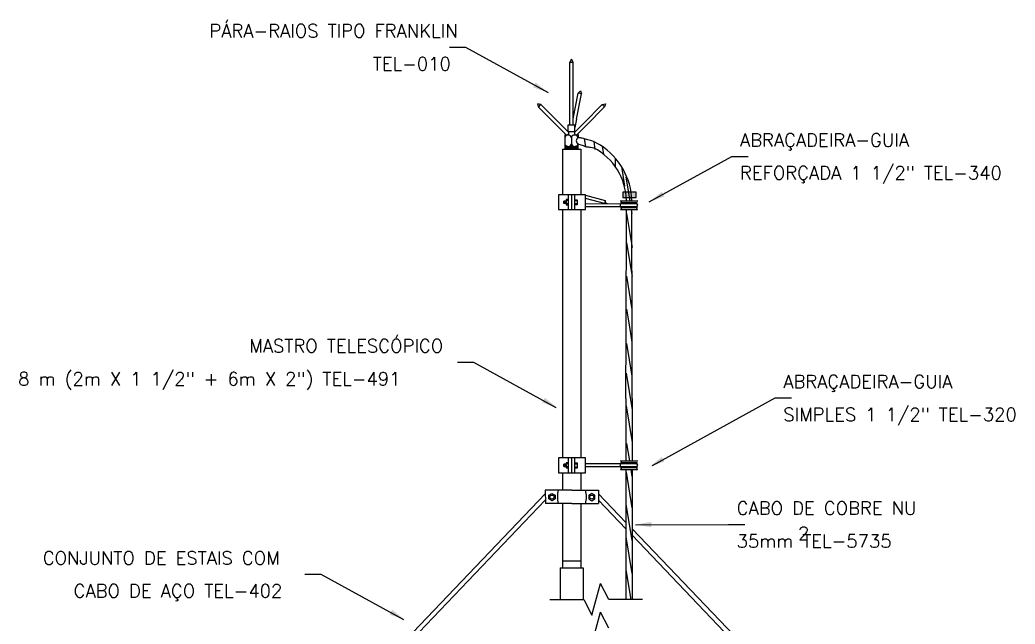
# Model space of a CAD drawing. Header units: millimetres. Extents: x -6197.3 to -6177.7, y -4738.3 to -4715.2.
# Drawn here: x -6195.88 to -6180.79, y -4724.34 to -4715.18 of the extents above; entities that cross this region are included whole.
import ezdxf
from ezdxf.enums import TextEntityAlignment as Align

# ---------------------------------------------------------------- set-up
doc = ezdxf.new("R2010")
doc.units = ezdxf.units.MM
doc.header["$LTSCALE"] = 10
doc.layers.add('Termotécnica', color=7, linetype='Continuous')
doc.styles.add('r80', font='romans.shx')

# ---------------------------------------------------------------- blocks, each defined once
blk = doc.blocks.new('*X9')
at = {"color": 0, "linetype": 'ByBlock'}
for p, q in [((387.028, 152.597), (387.028, 152.67)), ((387.041, 152.597), (387.041, 152.67)), ((387.053, 152.597), (387.053, 152.67)), ((387.066, 152.597), (387.066, 152.67)), ((387.078, 152.597), (387.078, 152.67))]:
    blk.add_line(p, q, dxfattribs=at)
blk = doc.blocks.new('*X6')
at = {"color": 0}
for p, q in [((221.636, 187.654), (221.658, 187.654)), ((221.636, 187.617), (221.696, 187.617)), ((222.033, 187.617), (222.187, 187.617)), ((222.072, 187.654), (222.148, 187.654)), ((222.099, 187.692), (222.121, 187.692)), ((222.523, 187.617), (222.576, 187.617)), ((222.562, 187.654), (222.576, 187.654)), ((221.636, 187.579), (221.76, 187.579)), ((221.636, 187.542), (222.576, 187.542)), ((221.636, 187.504), (222.576, 187.504)), ((221.636, 187.467), (222.576, 187.467)), ((221.636, 187.429), (222.576, 187.429)), ((221.636, 187.392), (222.576, 187.392)), ((221.969, 187.579), (222.25, 187.579)), ((222.46, 187.579), (222.576, 187.579))]:
    blk.add_line(p, q, dxfattribs=at)
blk = doc.blocks.new('*X2')
at = {"color": 0, "linetype": 'ByBlock'}
for p, q in [((387.028, 152.597), (387.028, 152.67)), ((387.041, 152.597), (387.041, 152.67)), ((387.053, 152.597), (387.053, 152.67)), ((387.066, 152.597), (387.066, 152.67)), ((387.078, 152.597), (387.078, 152.67))]:
    blk.add_line(p, q, dxfattribs=at)

msp = doc.modelspace()

# ---------------------------------------------------------------- linework, layer by layer
at = {"layer": 'Termotécnica', "color": 2, "ltscale": 5}
for p, q in [((-6189.115, -4715.599), (-6189.365, -4715.599)), ((-6187.865, -4716.288), (-6189.115, -4715.599)), ((-6187.538, -4716.774), (-6187.539, -4715.822)), ((-6187.487, -4716.774), (-6187.487, -4715.822)), ((-6187.489, -4716.684), (-6187.413, -4716.294)), ((-6187.437, -4716.688), (-6187.362, -4716.304)), ((-6187.739, -4716.78), (-6188.015, -4716.504)), ((-6187.698, -4716.748), (-6187.978, -4716.467)), ((-6187.329, -4716.748), (-6187.048, -4716.467)), ((-6187.288, -4716.78), (-6187.012, -4716.503)), ((-6187.739, -4716.78), (-6187.593, -4716.925)), ((-6187.556, -4716.889), (-6187.703, -4716.742)), ((-6187.564, -4716.774), (-6187.461, -4716.774)), ((-6187.564, -4716.877), (-6187.564, -4716.774)), ((-6187.47, -4716.889), (-6187.323, -4716.742)), ((-6187.437, -4716.688), (-6187.462, -4716.813)), ((-6187.462, -4716.877), (-6187.462, -4716.774)), ((-6187.288, -4716.78), (-6187.434, -4716.925)), ((-6187.616, -4716.961), (-6187.615, -4717.06)), ((-6187.602, -4716.917), (-6187.615, -4716.928)), ((-6187.615, -4716.928), (-6187.615, -4716.969)), ((-6187.564, -4716.877), (-6187.462, -4716.877)), ((-6187.514, -4716.958), (-6187.514, -4717.068)), ((-6187.425, -4716.916), (-6187.414, -4716.928)), ((-6187.414, -4716.928), (-6187.414, -4716.969)), ((-6187.615, -4717.06), (-6187.615, -4717.068)), ((-6187.615, -4717.099), (-6187.615, -4717.1)), ((-6187.612, -4717.138), (-6187.612, -4717.073)), ((-6187.418, -4717.076), (-6187.418, -4717.138)), ((-6187.414, -4717.068), (-6187.414, -4717.068)), ((-6187.418, -4717.138), (-6187.612, -4717.138)), ((-6186.335, -4717.941), (-6185.085, -4717.253)), ((-6185.085, -4717.253), (-6184.835, -4717.253)), ((-6187.712, -4717.835), (-6187.712, -4718.058)), ((-6187.557, -4718.058), (-6187.557, -4717.835)), ((-6187.512, -4717.835), (-6187.512, -4718.058)), ((-6187.512, -4717.835), (-6187.512, -4718.058)), ((-6187.467, -4717.835), (-6187.467, -4718.058)), ((-6187.303, -4718.058), (-6187.303, -4717.835)), ((-6187.002, -4717.922), (-6187.014, -4717.966)), ((-6186.767, -4717.924), (-6186.517, -4717.924)), ((-6186.753, -4717.968), (-6186.767, -4717.955)), ((-6186.517, -4717.955), (-6186.767, -4717.955)), ((-6186.753, -4718.013), (-6186.767, -4718.027)), ((-6186.753, -4717.968), (-6186.531, -4717.968)), ((-6186.753, -4718.013), (-6186.531, -4718.013)), ((-6186.53, -4717.968), (-6186.517, -4717.955)), ((-6186.53, -4718.013), (-6186.517, -4718.026)), ((-6186.517, -4718.026), (-6186.767, -4718.027)), ((-6186.767, -4718.058), (-6186.517, -4718.058)), ((-6186.685, -4719.907), (-6186.68, -4718.058)), ((-6186.596, -4719.907), (-6186.598, -4718.058)), ((-6186.688, -4720.922), (-6186.685, -4719.907)), ((-6186.596, -4720.922), (-6186.596, -4719.907)), ((-6188.994, -4720.376), (-6189.244, -4720.376)), ((-6187.745, -4721.065), (-6188.994, -4720.376)), ((-6186.596, -4720.922), (-6186.596, -4721.865)), ((-6186.285, -4721.937), (-6184.429, -4720.914)), ((-6184.429, -4720.914), (-6184.179, -4720.914)), ((-6187.712, -4721.824), (-6187.712, -4722.047)), ((-6187.557, -4722.047), (-6187.557, -4721.824)), ((-6187.512, -4721.824), (-6187.512, -4722.047)), ((-6187.512, -4721.824), (-6187.512, -4722.047)), ((-6187.467, -4721.824), (-6187.467, -4722.047)), ((-6187.303, -4722.047), (-6187.303, -4721.824)), ((-6186.767, -4721.865), (-6186.517, -4721.865)), ((-6186.753, -4721.909), (-6186.767, -4721.896)), ((-6186.517, -4721.896), (-6186.767, -4721.896)), ((-6186.753, -4721.909), (-6186.531, -4721.909)), ((-6186.53, -4721.909), (-6186.517, -4721.896)), ((-6186.753, -4721.954), (-6186.767, -4721.967)), ((-6186.517, -4721.967), (-6186.767, -4721.967)), ((-6186.767, -4721.999), (-6186.517, -4721.999)), ((-6186.753, -4721.954), (-6186.531, -4721.954)), ((-6186.596, -4721.999), (-6186.596, -4723.969)), ((-6186.53, -4721.954), (-6186.517, -4721.967)), ((-6186.545, -4722.835), (-6185.135, -4722.834)), ((-6185.135, -4722.834), (-6184.885, -4722.834)), ((-6191.307, -4723.589), (-6191.557, -4723.589)), ((-6190.057, -4724.278), (-6191.307, -4723.589))]:
    msp.add_line(p, q, dxfattribs=at)
at = {"layer": 'Termotécnica', "color": 1, "ltscale": 5}
for p, q in [((-6187.321, -4716.984), (-6187.302, -4717.103)), ((-6187.177, -4717.027), (-6187.158, -4717.146)), ((-6187.049, -4717.1), (-6187.03, -4717.219)), ((-6186.85, -4717.278), (-6186.85, -4717.408)), ((-6186.756, -4717.405), (-6186.711, -4717.702)), ((-6186.688, -4717.566), (-6186.629, -4717.924)), ((-6187.629, -4717.931), (-6187.63, -4717.963)), ((-6187.63, -4717.963), (-6187.63, -4717.931)), ((-6187.63, -4717.931), (-6187.605, -4717.931)), ((-6187.63, -4717.963), (-6187.597, -4717.963)), ((-6187.597, -4717.963), (-6187.63, -4717.963)), ((-6187.597, -4717.931), (-6187.629, -4717.931)), ((-6187.624, -4717.931), (-6187.624, -4717.963)), ((-6187.618, -4717.931), (-6187.618, -4717.963)), ((-6187.613, -4717.931), (-6187.613, -4717.963)), ((-6187.607, -4717.931), (-6187.607, -4717.963)), ((-6187.605, -4717.931), (-6187.597, -4717.931)), ((-6187.603, -4717.931), (-6187.603, -4717.963)), ((-6187.603, -4717.931), (-6187.603, -4717.963)), ((-6187.597, -4717.906), (-6187.597, -4717.986)), ((-6187.559, -4717.907), (-6187.597, -4717.907)), ((-6187.558, -4717.922), (-6187.597, -4717.922)), ((-6187.558, -4717.971), (-6187.597, -4717.971)), ((-6187.558, -4717.971), (-6187.597, -4717.971)), ((-6187.597, -4717.986), (-6187.558, -4717.986)), ((-6187.468, -4717.908), (-6187.426, -4717.908)), ((-6187.468, -4717.908), (-6187.426, -4717.908)), ((-6187.426, -4717.923), (-6187.468, -4717.923)), ((-6187.468, -4717.923), (-6187.426, -4717.923)), ((-6187.426, -4717.971), (-6187.468, -4717.971)), ((-6187.468, -4717.971), (-6187.426, -4717.971)), ((-6187.426, -4717.987), (-6187.468, -4717.987)), ((-6187.426, -4717.987), (-6187.468, -4717.987)), ((-6187.426, -4717.908), (-6187.426, -4717.987)), ((-6187.426, -4717.908), (-6187.426, -4717.987)), ((-6186.767, -4717.928), (-6186.517, -4717.928)), ((-6186.767, -4718.053), (-6186.517, -4718.053)), ((-6186.68, -4718.12), (-6186.596, -4718.632)), ((-6186.607, -4718.058), (-6186.598, -4718.118)), ((-6186.68, -4718.563), (-6186.596, -4719.075)), ((-6186.68, -4719.07), (-6186.598, -4719.572)), ((-6186.68, -4719.567), (-6186.646, -4719.773)), ((-6186.646, -4719.773), (-6186.598, -4720.068)), ((-6186.68, -4720.086), (-6186.598, -4720.586)), ((-6186.687, -4720.536), (-6186.596, -4721.092)), ((-6186.687, -4721.034), (-6186.596, -4721.588)), ((-6186.68, -4721.606), (-6186.637, -4721.865)), ((-6187.63, -4721.92), (-6187.605, -4721.92)), ((-6187.63, -4721.952), (-6187.63, -4721.92)), ((-6187.629, -4721.92), (-6187.63, -4721.952)), ((-6187.597, -4721.92), (-6187.629, -4721.92)), ((-6187.624, -4721.92), (-6187.624, -4721.952)), ((-6187.618, -4721.92), (-6187.618, -4721.952)), ((-6187.613, -4721.92), (-6187.613, -4721.952)), ((-6187.607, -4721.92), (-6187.607, -4721.952)), ((-6187.605, -4721.92), (-6187.597, -4721.92)), ((-6187.603, -4721.92), (-6187.603, -4721.952)), ((-6187.603, -4721.92), (-6187.603, -4721.952)), ((-6187.597, -4721.895), (-6187.597, -4721.975)), ((-6187.559, -4721.896), (-6187.597, -4721.896)), ((-6187.558, -4721.911), (-6187.597, -4721.911)), ((-6187.468, -4721.897), (-6187.426, -4721.897)), ((-6187.468, -4721.897), (-6187.426, -4721.897)), ((-6187.468, -4721.912), (-6187.426, -4721.912)), ((-6187.426, -4721.912), (-6187.468, -4721.912)), ((-6187.426, -4721.897), (-6187.426, -4721.976)), ((-6187.426, -4721.897), (-6187.426, -4721.976)), ((-6186.767, -4721.869), (-6186.517, -4721.869)), ((-6187.597, -4721.952), (-6187.63, -4721.952)), ((-6187.63, -4721.952), (-6187.597, -4721.952)), ((-6187.558, -4721.96), (-6187.597, -4721.96)), ((-6187.558, -4721.96), (-6187.597, -4721.96)), ((-6187.597, -4721.975), (-6187.558, -4721.975)), ((-6187.468, -4721.961), (-6187.426, -4721.961)), ((-6187.426, -4721.961), (-6187.468, -4721.961)), ((-6187.426, -4721.976), (-6187.468, -4721.976)), ((-6187.426, -4721.976), (-6187.468, -4721.976)), ((-6186.767, -4721.994), (-6186.517, -4721.994)), ((-6186.686, -4722.039), (-6186.598, -4722.58)), ((-6186.615, -4721.999), (-6186.598, -4722.107)), ((-6186.688, -4722.524), (-6186.598, -4723.077)), ((-6186.688, -4723.021), (-6186.598, -4723.573)), ((-6186.688, -4723.517), (-6186.614, -4723.969))]:
    msp.add_line(p, q, dxfattribs=at)
at = {"layer": 'Termotécnica', "color": 3, "linetype": 'ByBlock', "ltscale": 5}
for p, q in [((-6187.649, -4717.144), (-6187.649, -4717.835)), ((-6187.649, -4717.144), (-6187.372, -4717.144)), ((-6187.372, -4717.144), (-6187.372, -4717.835)), ((-6187.649, -4718.058), (-6187.649, -4719.956)), ((-6187.372, -4718.058), (-6187.372, -4719.956)), ((-6187.649, -4719.956), (-6187.649, -4721.824)), ((-6187.372, -4719.956), (-6187.372, -4721.824)), ((-6187.649, -4722.047), (-6187.649, -4722.312)), ((-6187.372, -4722.047), (-6187.372, -4722.312)), ((-6187.649, -4722.514), (-6187.649, -4723.489)), ((-6187.372, -4722.514), (-6187.372, -4723.489)), ((-6187.649, -4723.384), (-6187.372, -4723.384)), ((-6187.684, -4723.489), (-6187.337, -4723.489)), ((-6187.684, -4723.489), (-6187.684, -4723.969)), ((-6187.338, -4723.489), (-6187.338, -4723.969))]:
    msp.add_line(p, q, dxfattribs=at)
at = {"layer": 'Termotécnica', "color": 3, "ltscale": 5}
for p, q in [((-6187.639, -4717.835), (-6187.712, -4717.835)), ((-6187.512, -4717.835), (-6187.648, -4717.835)), ((-6187.362, -4717.835), (-6187.512, -4717.835)), ((-6187.303, -4717.835), (-6187.362, -4717.835)), ((-6187.303, -4717.842), (-6187.002, -4717.922)), ((-6187.014, -4717.966), (-6187.303, -4717.89)), ((-6187.303, -4717.969), (-6186.753, -4717.968)), ((-6187.303, -4718.013), (-6186.753, -4718.013)), ((-6187.712, -4718.058), (-6187.639, -4718.058)), ((-6187.648, -4718.058), (-6187.512, -4718.058)), ((-6187.512, -4718.058), (-6187.362, -4718.058)), ((-6187.362, -4718.058), (-6187.303, -4718.058)), ((-6187.639, -4721.824), (-6187.712, -4721.824)), ((-6187.512, -4721.824), (-6187.648, -4721.824)), ((-6187.362, -4721.824), (-6187.512, -4721.824)), ((-6187.303, -4721.824), (-6187.362, -4721.824)), ((-6187.303, -4721.909), (-6186.753, -4721.909)), ((-6187.712, -4722.047), (-6187.639, -4722.047)), ((-6187.648, -4722.047), (-6187.512, -4722.047)), ((-6187.512, -4722.047), (-6187.362, -4722.047)), ((-6187.362, -4722.047), (-6187.303, -4722.047)), ((-6187.303, -4721.954), (-6186.753, -4721.954)), ((-6187.911, -4722.312), (-6187.91, -4722.514)), ((-6187.508, -4722.312), (-6187.911, -4722.312)), ((-6187.508, -4722.312), (-6187.104, -4722.312)), ((-6187.104, -4722.312), (-6187.105, -4722.514)), ((-6187.508, -4722.514), (-6187.91, -4722.514)), ((-6187.508, -4722.514), (-6187.105, -4722.514))]:
    msp.add_line(p, q, dxfattribs=at)
at = {"layer": 'Termotécnica', "color": 2, "linetype": 'ByBlock', "ltscale": 5}
for p, q in [((-6186.688, -4720.922), (-6186.688, -4721.865)), ((-6186.688, -4721.999), (-6186.688, -4723.969))]:
    msp.add_line(p, q, dxfattribs=at)
at = {"layer": 'Termotécnica', "color": 1}
for p, q in [((-6187.911, -4722.365), (-6191.33, -4725.944)), ((-6187.104, -4722.365), (-6186.688, -4722.801)), ((-6187.911, -4722.461), (-6191.279, -4725.987)), ((-6187.105, -4722.461), (-6186.688, -4722.897)), ((-6186.596, -4722.897), (-6185.044, -4724.521)), ((-6186.596, -4722.994), (-6185.097, -4724.563)), ((-6187.207, -4724.207), (-6187.072, -4723.725)), ((-6186.95, -4723.969), (-6187.072, -4723.725)), ((-6187.84, -4723.969), (-6187.326, -4723.969)), ((-6187.326, -4723.969), (-6187.207, -4724.207)), ((-6186.436, -4723.969), (-6186.95, -4723.969)), ((-6187.207, -4724.644), (-6187.072, -4724.162)), ((-6186.95, -4724.406), (-6187.072, -4724.162))]:
    msp.add_line(p, q, dxfattribs=at)
at = {"layer": 'Termotécnica', "color": 2, "ltscale": 5}
for points in [[(-6187.487, -4715.824), (-6187.513, -4715.779), (-6187.539, -4715.824)], [(-6187.362, -4716.304), (-6187.413, -4716.294), (-6187.379, -4716.256)], [(-6188.015, -4716.504), (-6187.978, -4716.467), (-6188.028, -4716.454)], [(-6187.012, -4716.503), (-6187.048, -4716.467), (-6186.998, -4716.454)], [(-6186.738, -4717.796), (-6186.738, -4717.874), (-6186.535, -4717.874), (-6186.535, -4717.796)]]:
    msp.add_lwpolyline(points, close=True, dxfattribs=at)
for points in [[(-6187.564, -4716.877), (-6187.566, -4716.879)], [(-6187.46, -4716.879), (-6187.462, -4716.877)], [(-6187.413, -4717.067), (-6187.39, -4717.073), (-6187.371, -4717.079), (-6187.354, -4717.084), (-6187.339, -4717.089), (-6187.327, -4717.093), (-6187.316, -4717.097), (-6187.306, -4717.1), (-6187.297, -4717.103), (-6187.288, -4717.105), (-6187.279, -4717.106), (-6187.269, -4717.107), (-6187.257, -4717.108), (-6187.242, -4717.11), (-6187.224, -4717.113), (-6187.203, -4717.118), (-6187.176, -4717.124)], [(-6187.075, -4717.083), (-6187.114, -4717.06), (-6187.148, -4717.042), (-6187.178, -4717.028), (-6187.204, -4717.017), (-6187.227, -4717.01), (-6187.247, -4717.004), (-6187.266, -4716.999), (-6187.284, -4716.994), (-6187.302, -4716.99), (-6187.318, -4716.985), (-6187.334, -4716.981), (-6187.35, -4716.977), (-6187.365, -4716.974), (-6187.38, -4716.971), (-6187.393, -4716.97), (-6187.406, -4716.969)]]:
    msp.add_lwpolyline(points, dxfattribs=at)
at = {"layer": 'Termotécnica', "color": 1, "ltscale": 5}
for points in [[(-6187.81, -4722.362), (-6187.762, -4722.389), (-6187.762, -4722.444), (-6187.809, -4722.471), (-6187.857, -4722.444), (-6187.857, -4722.389)], [(-6187.205, -4722.362), (-6187.253, -4722.389), (-6187.253, -4722.444), (-6187.206, -4722.471), (-6187.158, -4722.444), (-6187.158, -4722.389)]]:
    msp.add_lwpolyline(points, close=True, dxfattribs=at)
for centre in [(-6187.81, -4722.416), (-6187.206, -4722.416)]:
    msp.add_circle(centre, 0.0302, dxfattribs=at)
at = {"layer": 'Termotécnica', "color": 2, "ltscale": 5}
for centre, radius, start, end in [((-6187.565, -4716.982), 0.0542, 20.2254, 157.802), ((-6187.585, -4716.896), 0.0298, 255.3196, 16.1831), ((-6187.466, -4716.982), 0.0542, 20.2254, 157.802), ((-6187.441, -4716.896), 0.0298, 163.834, 284.6975), ((-6187.565, -4717.044), 0.0559, 205.7803, 212.3471), ((-6187.565, -4717.044), 0.0559, 212.7906, 334.8777), ((-6187.464, -4717.044), 0.0559, 205.7803, 324.505), ((-6187.396, -4717.015), 0.0467, 103.4549, 256.5451), ((-6187.464, -4717.044), 0.0559, 324.8365, 334.8777), ((-6187.637, -4717.957), 1.039, 1.8222, 57.2827), ((-6187.604, -4717.943), 0.924, 1.2047, 62.43), ((-6186.756, -4717.991), 0.0225, 82.8835, 277.1335), ((-6186.768, -4717.926), 0.0025, 63.4435, 296.5736), ((-6186.768, -4717.942), 0.0135, 277.1335, 82.8835), ((-6186.533, -4717.991), 0.0224, 274.0868, 85.9302), ((-6186.515, -4717.942), 0.0135, 97.1335, 262.8835), ((-6186.516, -4717.926), 0.0025, 243.4435, 116.5736), ((-6186.768, -4718.056), 0.0025, 63.4435, 296.5736), ((-6186.768, -4718.04), 0.0135, 277.1335, 82.8835), ((-6186.515, -4718.04), 0.0135, 97.1335, 262.8835), ((-6186.516, -4718.055), 0.0025, 243.4435, 116.5736), ((-6186.756, -4721.932), 0.0225, 82.8835, 277.1335), ((-6186.768, -4721.867), 0.0025, 63.4435, 296.5736), ((-6186.768, -4721.883), 0.0135, 277.1335, 82.8835), ((-6186.533, -4721.932), 0.0224, 274.0868, 85.9302), ((-6186.515, -4721.882), 0.0135, 97.1335, 262.8835), ((-6186.516, -4721.867), 0.0025, 243.4435, 116.5736), ((-6186.768, -4721.996), 0.0025, 63.4435, 296.5736), ((-6186.768, -4721.981), 0.0135, 277.1335, 82.8835), ((-6186.515, -4721.981), 0.0135, 97.1335, 262.8835), ((-6186.516, -4721.996), 0.0025, 243.4435, 116.5736)]:
    msp.add_arc(centre, radius, start, end, dxfattribs=at)
at = {"layer": 'Termotécnica', "color": 1, "ltscale": 5}
msp.add_arc((-6186.966, -4717.932), 0.0375, 164.6228, 255.3186, dxfattribs=at)
at = {"layer": 'Termotécnica', "color": 3, "ltscale": 5}
for centre, start, end in [((-6187.263, -4722.413), 167.3879, 192.6121), ((-6187.752, -4722.413), 347.3879, 12.6121)]:
    msp.add_arc(centre, 0.464, start, end, dxfattribs=at)
at = {"layer": 'Termotécnica', "color": 2, "ltscale": 5}
for points in [[(-6188.056, -4716.135), (-6188.095, -4716.205), (-6187.865, -4716.288)], [(-6186.738, -4717.796), (-6186.535, -4717.796), (-6186.738, -4717.874), (-6186.535, -4717.874)], [(-6186.144, -4717.789), (-6186.105, -4717.859), (-6186.335, -4717.941)], [(-6187.919, -4720.912), (-6187.959, -4720.982), (-6187.729, -4721.065)], [(-6186.145, -4721.808), (-6186.106, -4721.878), (-6186.336, -4721.961)], [(-6186.304, -4722.793), (-6186.303, -4722.873), (-6186.545, -4722.835)], [(-6190.232, -4724.125), (-6190.271, -4724.195), (-6190.041, -4724.278)]]:
    msp.add_solid(points, dxfattribs=at)

# ---------------------------------------------------------------- block references
at = {"layer": 'Termotécnica', "color": 2, "ltscale": 5, "xscale": 0.2058571715601099, "yscale": 0.205857171560092, "zscale": 0.04117143431202097, "rotation": 0.00851569138129463}
msp.add_blockref('*X6', (-6233.232, -4755.717), dxfattribs=at)
at = {"layer": 'Termotécnica', "color": 1, "ltscale": 5, "yscale": 0.4464951061017928, "zscale": 0.08929902122036208}
for name, p, xscale, rotation in [('*X9', (-6360.425, -4786.123), 0.4464951061018105, 0.00851569135455293), ('*X2', (-6360.425, -4790.112), 0.4464951061018104, 0.008515691302033668)]:
    msp.add_blockref(name, p, dxfattribs=dict(at, xscale=xscale, rotation=rotation))

# ---------------------------------------------------------------- texts
at = {"layer": 'Termotécnica', "color": 2, "ltscale": 5, "style": 'r80'}
msp.add_text('PÁRA-RAIOS TIPO FRANKLIN', height=0.2, dxfattribs=at).set_placement((-6189.24, -4715.449), align=Align.RIGHT)
for s, p in [('TEL-010', (-6190.526, -4715.949)), ('ABRAÇADEIRA-GUIA ', (-6184.96, -4717.104)), ('REFORÇADA 1 1/2" TEL-340', (-6184.959, -4717.601)), ('MASTRO TELESCÓPICO', (-6192.398, -4720.225)), ('8 m (2m X 1 1/2" + 6m X 2") TEL-491', (-6195.901, -4720.725)), ('ABRAÇADEIRA-GUIA ', (-6184.304, -4720.766)), ('SIMPLES 1 1/2" TEL-320', (-6184.304, -4721.264)), ('CABO DE COBRE NU ', (-6185.01, -4722.683)), ('35mm TEL-5735', (-6185.01, -4723.183)), ('2', (-6184.08, -4723.066)), ('CONJUNTO DE ESTAIS COM', (-6195.529, -4723.44)), ('CABO DE AÇO TEL-402', (-6195.061, -4723.939))]:
    msp.add_text(s, height=0.2, dxfattribs=at).set_placement(p)

doc.saveas('drawing.dxf')
